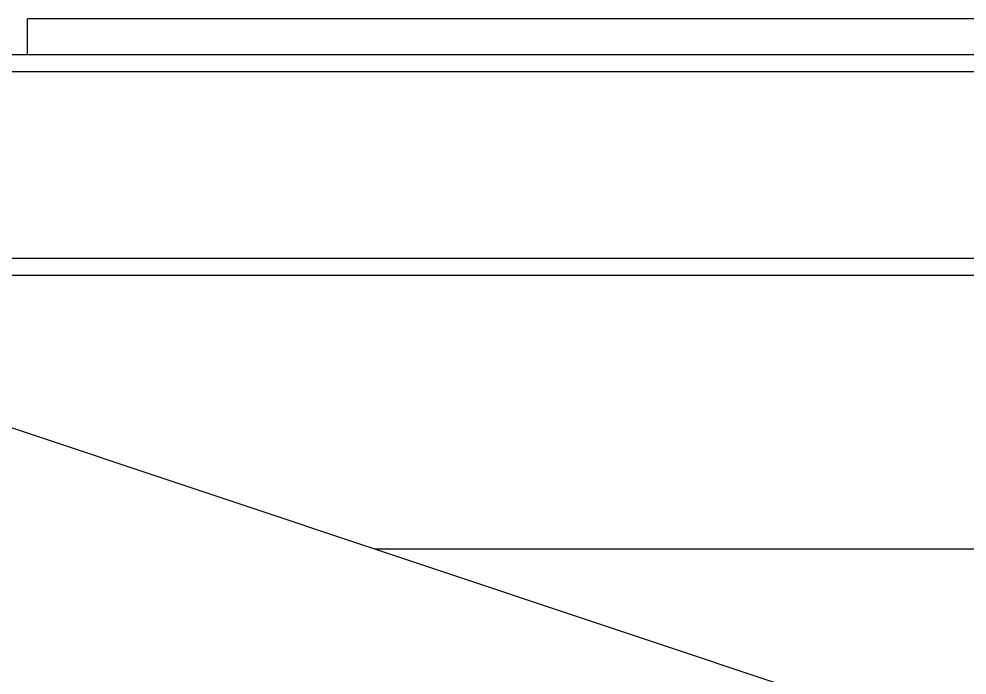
# Model space of a CAD drawing. Header units: inches. Extents: x -177 to 2825, y -2046 to -803.
# Drawn here: x 2219.77 to 2247.74, y -1206.54 to -1187.19 of the extents above; entities that cross this region are included whole.
import ezdxf

# ---------------------------------------------------------------- set-up
doc = ezdxf.new("R2010")
doc.units = ezdxf.units.IN
doc.header["$MEASUREMENT"] = 0

msp = doc.modelspace()

# ---------------------------------------------------------------- linework, layer by layer
for p, q in [((2220.021, -1188.251), (2220.021, -1187.189)), ((2340.021, -1187.189), (2220.021, -1187.189)), ((2340.021, -1188.251), (2207.102, -1188.251)), ((2338.521, -1188.751), (2207.021, -1188.751)), ((2296.444, -1224.883), (2195.771, -1191.326)), ((2338.521, -1194.251), (2207.021, -1194.251)), ((2334.521, -1194.751), (2206.048, -1194.751)), ((2334.521, -1202.826), (2230.271, -1202.826))]:
    msp.add_line(p, q)

doc.saveas('drawing.dxf')
